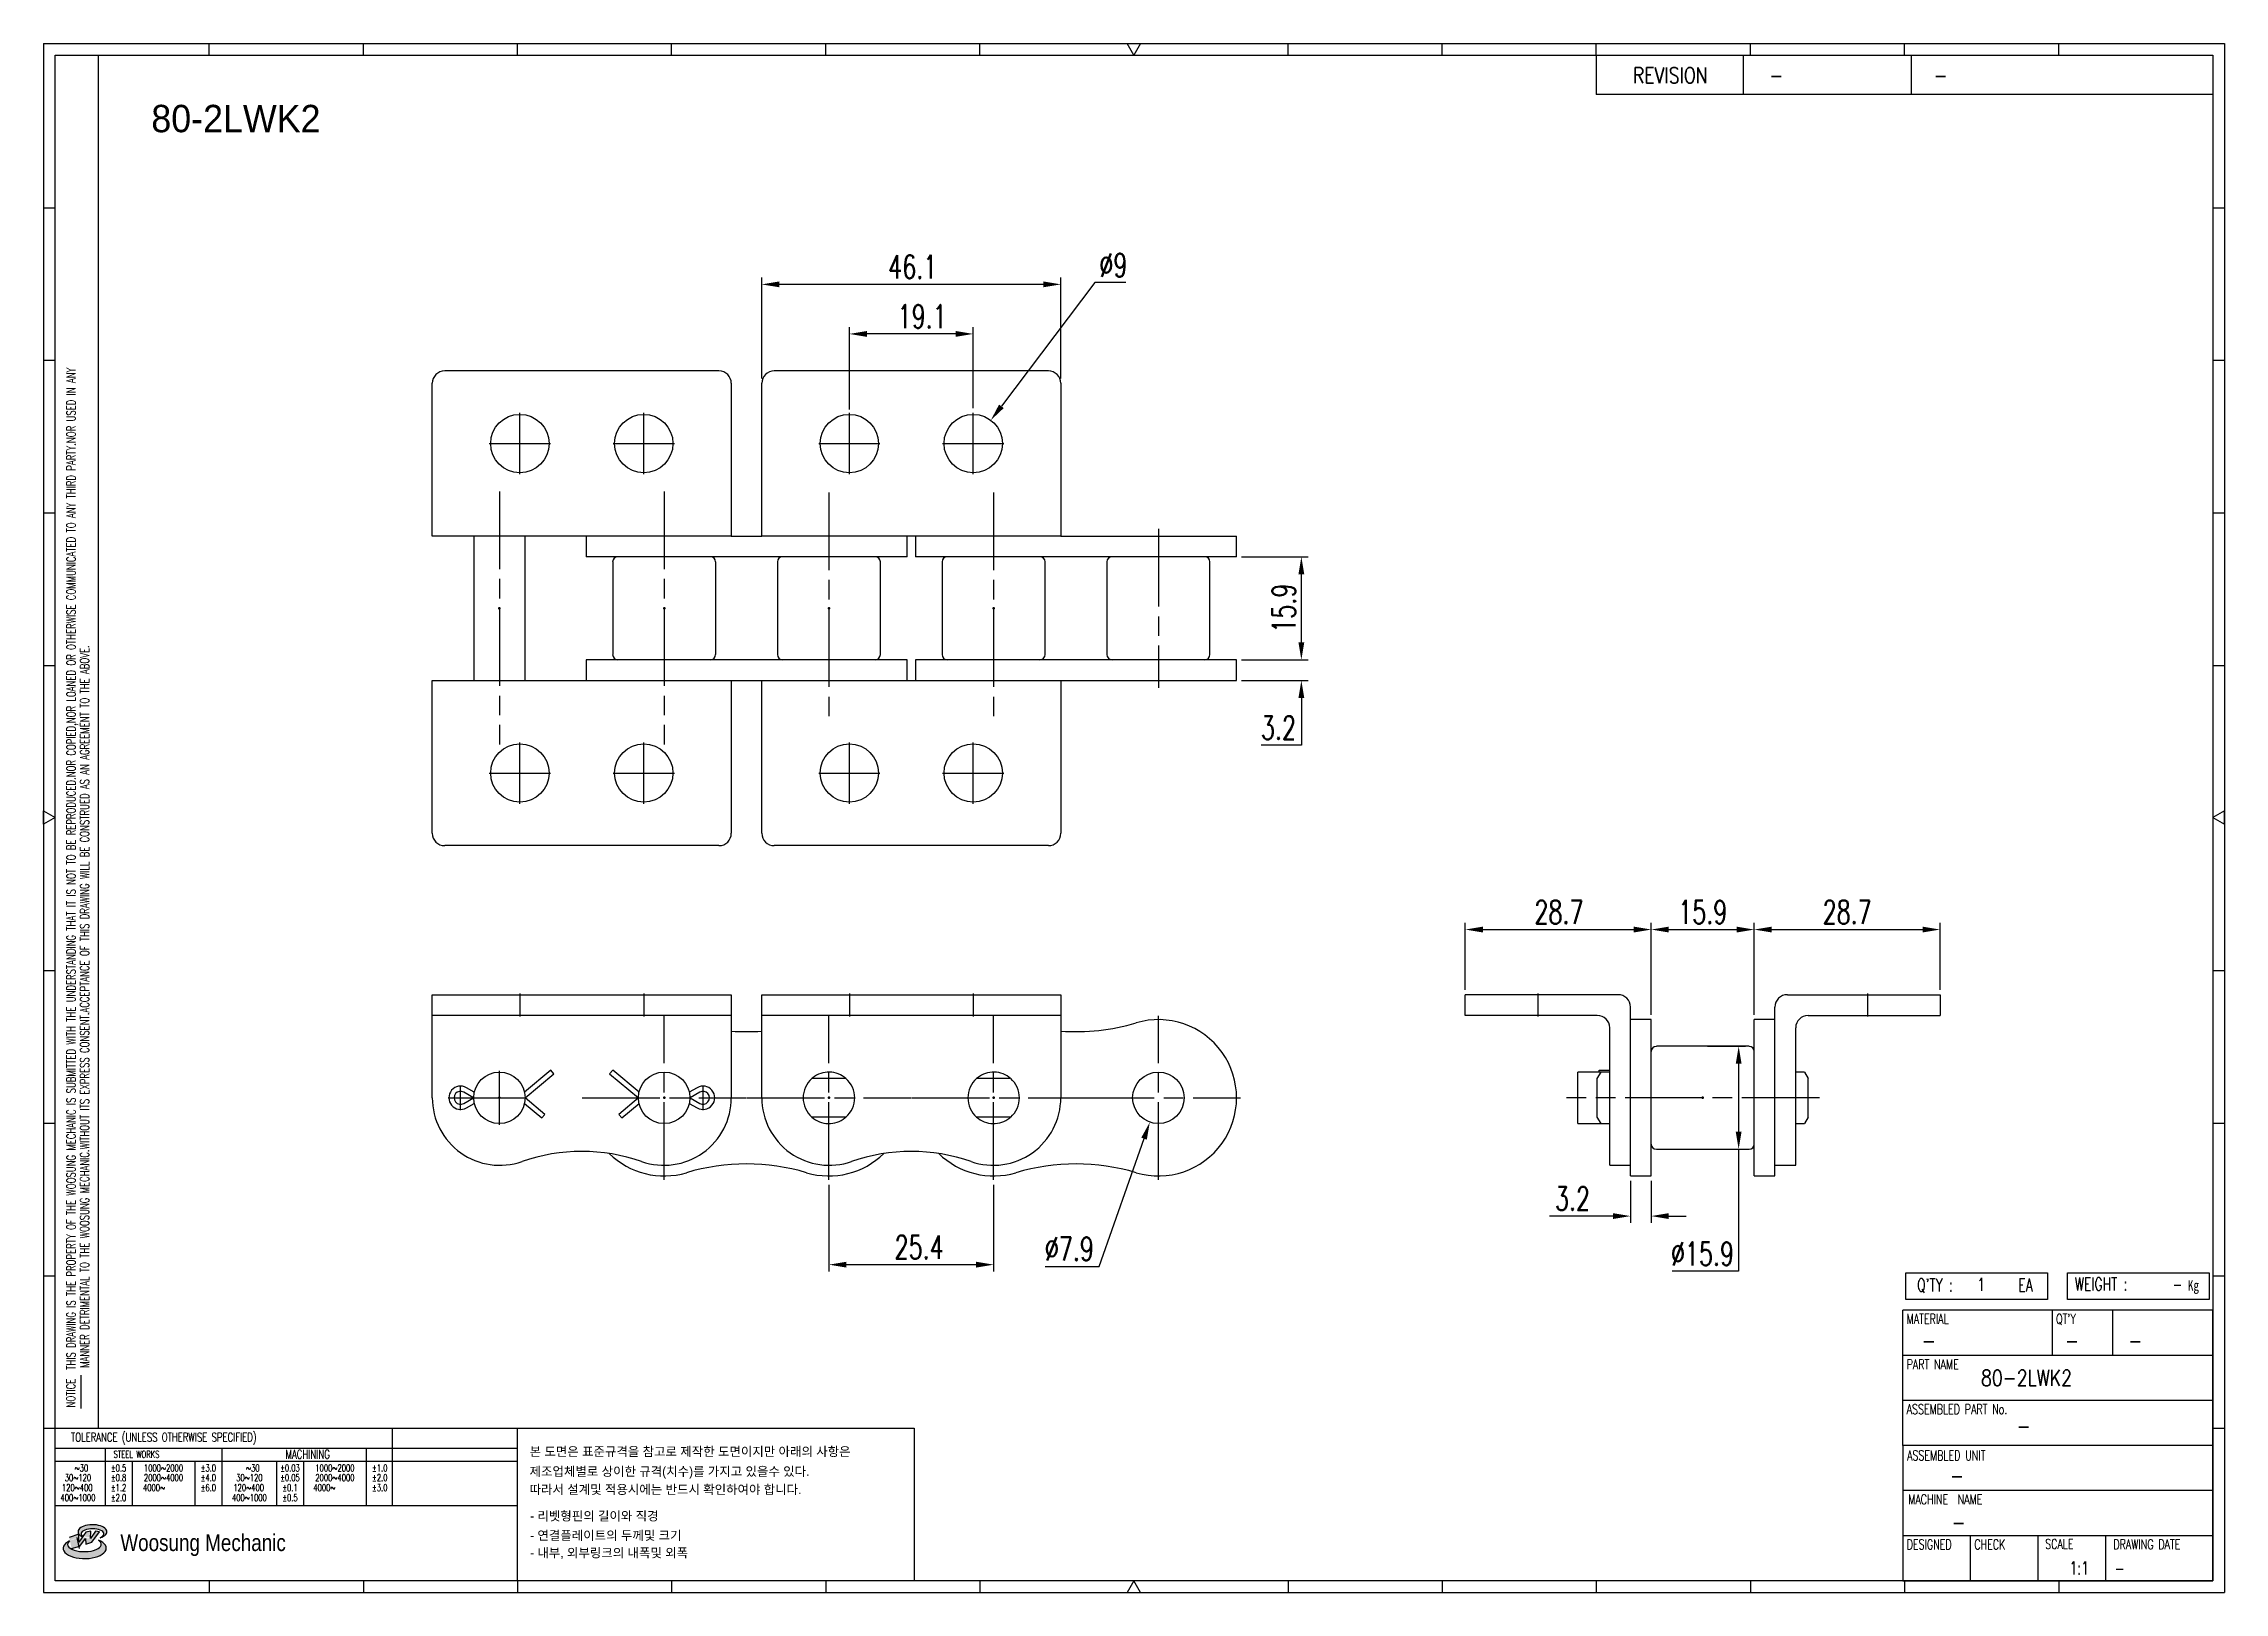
# Model space of a CAD drawing. Header units: millimetres. Extents: x 1209 to 1546, y 59 to 298.
import ezdxf
from ezdxf.enums import TextEntityAlignment as Align

# ---------------------------------------------------------------- set-up
doc = ezdxf.new("R2010")
doc.units = ezdxf.units.MM
doc.linetypes.add('AM_ISO08W050', pattern=[18, 12, -1.5, 3, -1.5])
doc.layers.get('Defpoints').update_dxf_attribs({"color": 80})
doc.layers.add('2d ConnectionPoints', color=7, linetype='Continuous', lineweight=50)
doc.layers.add('CL1', color=140, linetype='AM_ISO08W050', lineweight=25)
for name, color, linetype in [('S-DIM', 7, 'Continuous'), ('TITLE', 7, 'Continuous'), ('도면레이아웃', 7, 'Continuous')]:
    doc.layers.add(name, color=color, linetype=linetype)
doc.styles.add('HAN', font='ROMANS.shx', dxfattribs={"width": 0.7, "bigfont": 'whgtxt.shx'})
doc.styles.add('HKD_ST2', font='romans.shx', dxfattribs={"width": 0.7, "height": 4, "bigfont": '@extfont2.shx'})
doc.styles.add('HSG', font='SIMPLEX.shx', dxfattribs={"width": 0.7, "bigfont": 'HSG.shx'})
doc.styles.add('MtXpl_', font='Gulim.ttf')
doc.styles.add('SLDTEXTSTYLE4', font='arial.ttf', dxfattribs={"width": 0.8})
doc.dimstyles.new('AP1.5', dxfattribs={"dimscale": 1.5, "dimtxt": 2.4, "dimasz": 1.8, "dimexe": 0.7, "dimexo": 0.5, "dimgap": 0.6, "dimtad": 1, "dimtoh": 1, "dimdec": 1, "dimrnd": 0.01, "dimzin": 9, "dimdsep": 46, "dimtxsty": 'HSG', "dimcen": 0, "dimclrd": 251, "dimclre": 251, "dimclrt": 60, "dimazin": 2, "dimtp": 1, "dimtm": 1, "dimtfac": 0.5, "dimtdec": 1, "dimtofl": 0, "dimtmove": 0, "dimatfit": 3, "dimfxl": 0, "dimtvp": 1, "dimtolj": 2, "dimlwd": -1, "dimlwe": -1, "dimarcsym": 0})

# ---------------------------------------------------------------- blocks, each defined once
blk = doc.blocks.new('MAST')
at = {"layer": '도면레이아웃'}
h = blk.add_hatch(color=10, dxfattribs=at)
h.paths.add_polyline_path([(1.544, 35.177), (1.554, 34.966), (1.779, 35.034), (2.054, 35.422), (1.908, 35.446), (1.728, 35.167), (1.741, 35.439), (1.547, 35.405), (1.292, 35.041), (1.295, 35.33), (0.943, 35.208), (1.03, 34.8), (1.336, 34.885)])
edge = h.paths.add_edge_path()
edge.add_ellipse((1.795, 35.421), major_axis=(-0.53, 0), ratio=0.487785, start_angle=122.36065, end_angle=403.39574)
edge.add_line((1.411, 35.244), (1.419, 35.261))
edge.add_ellipse((1.798, 35.344), major_axis=(-0.423, 0), ratio=0.444396, start_angle=131.58977, end_angle=386.19408, ccw=False)
edge = h.paths.add_edge_path()
edge.add_ellipse((1.512, 34.815), major_axis=(-0.793, 0), ratio=0.480113, start_angle=314.67633, end_angle=590.85213)
edge.add_ellipse((1.501, 34.958), major_axis=(-0.62, 0), ratio=0.43311, start_angle=331.7024, end_angle=574.42495, ccw=False)
at = {"color": 140}
for p, q in [((0, 90.118), (80.15, 90.118)), ((0, 90.118), (0, 33.191)), ((80.15, 90.118), (80.15, 33.191)), ((57.068, 89.693), (57.068, 88.246)), ((62.47, 89.693), (62.47, 88.246)), ((68.635, 89.693), (68.635, 88.246)), ((79.725, 88.246), (57.068, 88.246)), ((68.449, 43.961), (68.449, 44.936)), ((68.449, 44.936), (73.654, 44.936)), ((73.654, 44.936), (73.654, 43.961)), ((74.39, 43.961), (74.39, 44.936)), ((74.39, 44.936), (79.595, 44.936)), ((79.595, 44.936), (79.595, 43.961)), ((68.336, 38.59), (68.336, 43.563)), ((79.725, 43.563), (68.336, 43.563)), ((73.654, 43.961), (68.449, 43.961)), ((73.827, 43.563), (73.827, 41.905)), ((79.595, 43.961), (74.39, 43.961)), ((76.037, 43.563), (76.037, 41.905)), ((79.725, 38.59), (79.725, 43.563)), ((79.725, 41.905), (68.336, 41.905)), ((79.725, 40.248), (68.336, 40.248)), ((68.336, 38.59), (68.336, 33.616)), ((79.725, 38.59), (68.336, 38.59)), ((79.725, 33.616), (79.725, 38.59)), ((79.725, 36.932), (68.336, 36.932)), ((79.725, 35.274), (68.336, 35.274)), ((70.822, 33.616), (70.822, 35.274)), ((73.309, 33.616), (73.309, 35.274)), ((75.796, 33.616), (75.796, 35.274)), ((0, 33.191), (80.15, 33.191)), ((68.336, 33.616), (79.725, 33.616))]:
    blk.add_line(p, q, dxfattribs=at)
for p, q in [((6.089, 89.693), (6.089, 90.118)), ((11.753, 89.693), (11.753, 90.118)), ((17.418, 89.693), (17.418, 90.118)), ((23.082, 89.693), (23.082, 90.118)), ((28.746, 89.693), (28.746, 90.118)), ((34.411, 89.693), (34.411, 90.118)), ((45.739, 89.693), (45.739, 90.118)), ((51.404, 89.693), (51.404, 90.118)), ((57.068, 89.693), (57.068, 90.118)), ((62.732, 89.693), (62.732, 90.118)), ((68.397, 89.693), (68.397, 90.118)), ((74.061, 89.693), (74.061, 90.118)), ((0, 84.085), (0.425, 84.085)), ((79.725, 84.085), (80.15, 84.085)), ((0, 78.478), (0.425, 78.478)), ((79.725, 78.478), (80.15, 78.478)), ((0, 72.87), (0.425, 72.87)), ((79.725, 72.87), (80.15, 72.87)), ((0, 67.262), (0.425, 67.262)), ((79.725, 67.262), (80.15, 67.262)), ((0, 56.047), (0.425, 56.047)), ((79.725, 56.047), (80.15, 56.047)), ((0, 50.439), (0.425, 50.439)), ((79.725, 50.439), (80.15, 50.439)), ((0, 44.832), (0.425, 44.832)), ((79.725, 44.832), (80.15, 44.832)), ((1.377, 39.947), (1.377, 41.174)), ((0, 39.224), (0.425, 39.224)), ((79.725, 39.224), (80.15, 39.224)), ((6.089, 33.616), (6.089, 33.191)), ((11.753, 33.616), (11.753, 33.191)), ((17.418, 33.616), (17.418, 33.191)), ((23.082, 33.616), (23.082, 33.191)), ((28.746, 33.616), (28.746, 33.191)), ((34.411, 33.616), (34.411, 33.191)), ((45.739, 33.616), (45.739, 33.191)), ((51.404, 33.616), (51.404, 33.191)), ((57.068, 33.616), (57.068, 33.191)), ((62.732, 33.616), (62.732, 33.191)), ((68.397, 33.616), (68.397, 33.191)), ((74.061, 33.616), (74.061, 33.191))]:
    blk.add_line(p, q)
at = {"color": 2}
for p, q in [((2.017, 39.224), (2.017, 89.693)), ((0.425, 39.224), (17.418, 39.224)), ((0.425, 38.487), (17.418, 38.487)), ((2.257, 38.487), (2.257, 36.382)), ((6.557, 38.5), (6.557, 36.382)), ((11.857, 38.487), (11.857, 36.382)), ((12.816, 39.224), (12.816, 36.382)), ((17.418, 33.616), (17.418, 39.224)), ((0.425, 38.012), (17.418, 38.012)), ((3.257, 38.012), (3.257, 36.382)), ((5.557, 38.012), (5.557, 36.382)), ((8.557, 38.012), (8.557, 36.382)), ((9.557, 38.026), (9.557, 36.382)), ((0.425, 36.382), (17.418, 36.382))]:
    blk.add_line(p, q, dxfattribs=at)
for points in [[(40.075, 89.693), (39.83, 90.118), (40.32, 90.118)], [(0.425, 61.679), (0, 61.433), (0, 61.924)], [(79.725, 61.679), (80.15, 61.433), (80.15, 61.924)], [(40.075, 33.616), (39.83, 33.191), (40.32, 33.191)]]:
    blk.add_lwpolyline(points, close=True)
at = {"color": 140}
blk.add_lwpolyline([(0.425, 89.693), (79.725, 89.693), (79.725, 33.616), (0.425, 33.616)], close=True, dxfattribs=at)
at = {"layer": '도면레이아웃'}
for p, q in [((1.295, 35.33), (0.943, 35.208)), ((1.547, 35.405), (1.292, 35.041)), ((1.292, 35.041), (1.295, 35.33)), ((1.741, 35.439), (1.547, 35.405)), ((1.908, 35.446), (1.728, 35.167)), ((1.728, 35.167), (1.741, 35.439)), ((1.779, 35.034), (2.054, 35.422)), ((2.054, 35.422), (1.908, 35.446)), ((1.03, 34.8), (1.336, 34.885)), ((1.224, 35.208), (1.311, 34.8)), ((1.224, 35.208), (1.224, 35.208)), ((1.336, 34.885), (1.544, 35.177)), ((1.419, 35.261), (1.411, 35.244)), ((1.544, 35.177), (1.554, 34.966)), ((1.554, 34.966), (1.779, 35.034))]:
    blk.add_line(p, q, dxfattribs=at)
for centre, major_axis, ratio, start_param, end_param in [((1.795, 35.421), (-0.53, 0), 0.487785, 2.135596, 7.040584), ((1.798, 35.344), (-0.423, 0), 0.444396, 2.296675, 6.740358), ((1.512, 34.815), (-0.793, 0), 0.480113, 5.492138, 10.312315), ((1.501, 34.958), (-0.62, 0), 0.43311, 5.789299, 10.025607)]:
    blk.add_ellipse(centre, major_axis=major_axis, ratio=ratio, start_param=start_param, end_param=end_param, dxfattribs=at)
for s, height, style, width, p in [('REVISION', 0.5806, 'HAN', 0.8, (58.415, 88.664)), ('-', 0.581, 'HAN', 0.8, (63.426, 88.664)), ('-', 0.581, 'HAN', 0.8, (69.468, 88.664)), ("Q'TY : ", 0.4746, 'HKD_ST2', 0.7, (68.857, 44.253)), ('1', 0.475, 'HKD_ST2', 0.7, (71.071, 44.275)), ('EA', 0.4746, 'HKD_ST2', 0.7, (72.578, 44.253)), ('WEIGHT : ', 0.4746, 'HKD_ST2', 0.7, (74.65, 44.286)), ('-', 0.581, 'HAN', 0.8, (69.029, 42.157)), ('-', 0.581, 'HAN', 0.8, (74.289, 42.157)), ('-', 0.581, 'HAN', 0.8, (76.623, 42.157)), ('-', 0.581, 'HAN', 0.8, (72.515, 39.013)), ('-', 0.581, 'HAN', 0.8, (70.067, 37.189)), ('-', 0.581, 'HAN', 0.8, (70.126, 35.48)), ('1:1', 0.4746, 'HKD_ST2', 0.7, (74.458, 33.848)), ('-', 0.475, 'HKD_ST2', 0.7, (76.112, 33.837))]:
    blk.add_text(s, height=height, dxfattribs=dict(style=style, width=width)).set_placement(p)
at = {"color": 6, "style": 'HKD_ST2', "width": 0.7}
for s, p in [(' THIS DRAWING IS THE PROPERTY OF THE WOOSUNG MECHANIC IS SUBMITTED WITH THE UNDERSTANDING THAT IT IS NOT TO BE REPRODUCED.NOR COPIED,NOR LOANED OR OTHERWISE COMMUNICATED TO ANY THIRD PARTY.NOR USED IN ANY', (1.173, 41.217)), ('MANNER DETRIMENTAL TO THE WOOSUNG MECHANIC.WITHOUT ITS EXPRESS CONSENT.ACCEPTANCE OF THIS DRAWING WILL BE CONSTRUED AS AN AGREEMENT TO THE ABOVE.', (1.672, 41.447))]:
    blk.add_text(s, height=0.326266, rotation=90, dxfattribs=at).set_placement(p)
at = {"style": 'HKD_ST2', "width": 0.7}
blk.add_text('-', height=0.475, dxfattribs=at).set_placement((78.613, 44.286), align=Align.RIGHT)
at = {"color": 254, "style": 'HKD_ST2', "width": 0.7}
for s, height, p in [('MATERIAL', 0.3651, (68.474, 43.425)), ("QT'Y", 0.3651, (73.965, 43.425)), ('PART NAME', 0.3651, (68.474, 41.756)), ('ASSEMBLED PART No.', 0.36511, (68.474, 40.109)), ('ASSEMBLED UNIT', 0.36511, (68.49, 38.408)), ('MACHINE  NAME', 0.36511, (68.532, 36.794)), ('DESIGNED', 0.3651, (68.474, 35.136)), ('CHECK', 0.3651, (70.961, 35.136)), ('SCALE', 0.3651, (73.566, 35.153)), ('DRAWING DATE', 0.36511, (76.071, 35.141))]:
    blk.add_text(s, height=height, dxfattribs=at).set_placement(p, align=Align.TOP_LEFT)
at = {"style": 'HKD_ST2', "width": 0.7}
blk.add_text('NOTICE', height=0.3263, rotation=90, dxfattribs=at).set_placement((1.163, 39.988))
blk.add_text('TOLERANCE (UNLESS OTHERWISE SPECIFIED)', height=0.32627, dxfattribs=at).set_placement((4.417, 38.896), align=Align.MIDDLE_CENTER)
at = {"color": 4, "style": 'HKD_ST2', "width": 0.7}
for s, height, p in [('%%12630', 0.261, (1.389, 37.762)), ('1000%%1262000', 0.26101, (4.407, 37.762)), ('%%12630', 0.261, (7.689, 37.762)), ('1000%%1262000', 0.26101, (10.707, 37.762)), ('120%%126400', 0.26101, (1.237, 37.045)), ('30%%126120', 0.261, (1.263, 37.411)), ('4000%%126', 0.261, (4.061, 37.045)), ('2000%%1264000', 0.26101, (4.407, 37.411)), ('120%%126400', 0.26101, (7.537, 37.045)), ('30%%126120', 0.261, (7.563, 37.411)), ('4000%%126', 0.261, (10.321, 37.045)), ('2000%%1264000', 0.26101, (10.707, 37.411)), ('400%%1261000', 0.26101, (1.263, 36.67)), ('400%%1261000', 0.26101, (7.563, 36.67))]:
    blk.add_text(s, height=height, dxfattribs=at).set_placement(p, align=Align.MIDDLE_CENTER)
for s, height, p in [('%%P0.5', 0.261, (2.757, 37.762)), ('STEEL WORKS', 0.26101, (3.416, 38.268)), ('%%P3.0', 0.261, (6.057, 37.762)), ('%%P0.03', 0.261, (9.057, 37.762)), ('MACHINING', 0.3263, (9.707, 38.27)), ('%%P1.0', 0.261, (12.357, 37.762)), ('%%P0.8', 0.261, (2.757, 37.411)), ('%%P1.2', 0.261, (2.757, 37.045)), ('%%P4.0', 0.261, (6.057, 37.411)), ('%%P6.0', 0.261, (6.057, 37.045)), ('%%P0.05', 0.261, (9.057, 37.411)), ('%%P0.1', 0.261, (9.057, 37.045)), ('%%P2.0', 0.261, (12.357, 37.411)), ('%%P3.0', 0.261, (12.357, 37.045)), ('%%P2.0', 0.261, (2.757, 36.67)), ('%%P0.5', 0.261, (9.057, 36.67))]:
    blk.add_text(s, height=height, dxfattribs=at).set_placement(p, align=Align.MIDDLE)
at = {"color": 1, "style": 'SLDTEXTSTYLE4', "width": 0.8}
blk.add_text('Woosung Mechanic', height=0.61957, dxfattribs=at).set_placement((2.822, 34.711))
at = {"layer": 'TITLE', "width": 0.8}
blk.add_text('Kg', height=0.3789, dxfattribs=at).set_placement((78.807, 44.286))
blk = doc.blocks.new('*D2')
at = {"layer": 'Defpoints', "color": 0, "transparency": 16777216}
for p in [(1393.41, 202.56), (1403.4, 202.56), (1393.41, 199.36)]:
    blk.add_point(p, dxfattribs=at)
at = {"layer": 'S-DIM', "color": 251, "linetype": 'ByBlock', "transparency": 16777216}
for p, q in [((1403.4, 205.26), (1403.4, 207.96)), ((1394.16, 202.56), (1404.45, 202.56)), ((1394.16, 199.36), (1404.45, 199.36)), ((1403.4, 196.66), (1403.4, 189.38)), ((1403.4, 189.38), (1397.22, 189.38))]:
    blk.add_line(p, q, dxfattribs=at)
at = {"layer": 'S-DIM', "color": 251, "transparency": 16777216}
for points in [[(1402.95, 205.26), (1403.85, 205.26), (1403.4, 202.56)], [(1402.95, 196.66), (1403.85, 196.66), (1403.4, 199.36)]]:
    blk.add_solid(points, dxfattribs=at)
at = {"layer": 'S-DIM', "color": 60, "transparency": 16777216, "insert": (1399.86, 192.08), "char_height": 3.6, "attachment_point": 5, "style": 'HSG'}
blk.add_mtext('\\A2;3.2', dxfattribs=at)
blk = doc.blocks.new('*D3')
at = {"layer": 'Defpoints', "color": 0, "transparency": 16777216}
for p in [(1393.41, 218.44), (1403.4, 218.44), (1393.41, 202.56)]:
    blk.add_point(p, dxfattribs=at)
at = {"layer": 'S-DIM', "color": 251, "linetype": 'ByBlock', "transparency": 16777216}
for p, q in [((1394.16, 218.44), (1404.45, 218.44)), ((1403.4, 205.26), (1403.4, 215.74)), ((1394.16, 202.56), (1404.45, 202.56))]:
    blk.add_line(p, q, dxfattribs=at)
at = {"layer": 'S-DIM', "color": 251, "transparency": 16777216}
for points in [[(1402.95, 215.74), (1403.85, 215.74), (1403.4, 218.44)], [(1402.95, 205.26), (1403.85, 205.26), (1403.4, 202.56)]]:
    blk.add_solid(points, dxfattribs=at)
at = {"layer": 'S-DIM', "color": 60, "transparency": 16777216, "insert": (1400.7, 210.5), "char_height": 3.6, "attachment_point": 5, "rotation": 90, "style": 'HSG'}
blk.add_mtext('\\A2;15.9', dxfattribs=at)
blk = doc.blocks.new('*D4')
at = {"layer": 'Defpoints', "color": 0, "transparency": 16777216}
for p in [(1320.21, 260.44), (1320.21, 245.19), (1366.31, 245.19)]:
    blk.add_point(p, dxfattribs=at)
at = {"layer": 'S-DIM', "color": 251, "linetype": 'ByBlock', "transparency": 16777216}
for p, q in [((1320.21, 245.94), (1320.21, 261.49)), ((1363.61, 260.44), (1322.91, 260.44)), ((1366.31, 245.94), (1366.31, 261.49))]:
    blk.add_line(p, q, dxfattribs=at)
at = {"layer": 'S-DIM', "color": 251, "transparency": 16777216}
for points in [[(1322.91, 260.89), (1322.91, 259.99), (1320.21, 260.44)], [(1363.61, 260.89), (1363.61, 259.99), (1366.31, 260.44)]]:
    blk.add_solid(points, dxfattribs=at)
at = {"layer": 'S-DIM', "color": 60, "transparency": 16777216, "insert": (1343.48, 263.14), "char_height": 3.6, "attachment_point": 5, "style": 'HSG'}
blk.add_mtext('\\A2;46.1', dxfattribs=at)
blk = doc.blocks.new('*D5')
at = {"layer": 'Defpoints', "color": 0, "transparency": 16777216}
for p in [(1333.71, 252.8), (1333.71, 240.4), (1352.81, 240.62)]:
    blk.add_point(p, dxfattribs=at)
at = {"layer": 'S-DIM', "color": 251, "linetype": 'ByBlock', "transparency": 16777216}
for p, q in [((1333.71, 241.15), (1333.71, 253.85)), ((1350.11, 252.8), (1336.41, 252.8)), ((1352.81, 241.37), (1352.81, 253.85))]:
    blk.add_line(p, q, dxfattribs=at)
at = {"layer": 'S-DIM', "color": 251, "transparency": 16777216}
for points in [[(1336.41, 253.25), (1336.41, 252.35), (1333.71, 252.8)], [(1350.11, 253.25), (1350.11, 252.35), (1352.81, 252.8)]]:
    blk.add_solid(points, dxfattribs=at)
at = {"layer": 'S-DIM', "color": 60, "transparency": 16777216, "insert": (1344.93, 255.5), "char_height": 3.6, "attachment_point": 5, "style": 'HSG'}
blk.add_mtext('\\A2;19.1', dxfattribs=at)
blk = doc.blocks.new('*D6')
at = {"layer": 'Defpoints', "color": 0, "transparency": 16777216}
for p in [(1355.52, 239.49), (1350.09, 232.31)]:
    blk.add_point(p, dxfattribs=at)
at = {"layer": 'S-DIM', "color": 251, "linetype": 'ByBlock', "transparency": 16777216}
for p, q in [((1371.58, 260.71), (1357.15, 241.64)), ((1376.32, 260.71), (1371.58, 260.71))]:
    blk.add_line(p, q, dxfattribs=at)
at = {"layer": 'S-DIM', "color": 251, "transparency": 16777216}
blk.add_solid([(1356.79, 241.91), (1357.51, 241.37), (1355.52, 239.49)], dxfattribs=at)
at = {"layer": 'S-DIM', "color": 60, "transparency": 16777216, "insert": (1374.4, 263.41), "char_height": 3.6, "attachment_point": 5, "style": 'HSG'}
blk.add_mtext('\\A2;∅9', dxfattribs=at)
blk = doc.blocks.new('*D7')
at = {"layer": 'Defpoints', "color": 0, "transparency": 16777216}
for p in [(1330.56, 122.36), (1355.96, 122.36), (1330.56, 109.29)]:
    blk.add_point(p, dxfattribs=at)
at = {"layer": 'S-DIM', "color": 251, "linetype": 'ByBlock', "transparency": 16777216}
for p, q in [((1330.56, 121.61), (1330.56, 108.24)), ((1355.96, 121.61), (1355.96, 108.24)), ((1353.26, 109.29), (1333.26, 109.29))]:
    blk.add_line(p, q, dxfattribs=at)
at = {"layer": 'S-DIM', "color": 251, "transparency": 16777216}
for points in [[(1333.26, 109.74), (1333.26, 108.84), (1330.56, 109.29)], [(1353.26, 109.74), (1353.26, 108.84), (1355.96, 109.29)]]:
    blk.add_solid(points, dxfattribs=at)
at = {"layer": 'S-DIM', "color": 60, "transparency": 16777216, "insert": (1344.46, 111.99), "char_height": 3.6, "attachment_point": 5, "style": 'HSG'}
blk.add_mtext('\\A2;25.4', dxfattribs=at)
blk = doc.blocks.new('*D8')
at = {"layer": 'Defpoints', "color": 0, "transparency": 16777216}
for p in [(1382.67, 138.76), (1380.04, 131.27)]:
    blk.add_point(p, dxfattribs=at)
at = {"layer": 'S-DIM', "color": 251, "linetype": 'ByBlock', "transparency": 16777216}
for p, q in [((1372.25, 109.03), (1379.15, 128.72)), ((1363.91, 109.03), (1372.25, 109.03))]:
    blk.add_line(p, q, dxfattribs=at)
at = {"layer": 'S-DIM', "color": 251, "transparency": 16777216}
blk.add_solid([(1378.72, 128.87), (1379.57, 128.57), (1380.04, 131.27)], dxfattribs=at)
at = {"layer": 'S-DIM', "color": 60, "transparency": 16777216, "insert": (1367.63, 111.73), "char_height": 3.6, "attachment_point": 5, "style": 'HSG'}
blk.add_mtext('\\A2;∅7.9', dxfattribs=at)
blk = doc.blocks.new('*D9')
at = {"layer": 'Defpoints', "color": 0, "transparency": 16777216}
for p in [(1457.34, 160.96), (1428.68, 150.92), (1457.34, 147.07)]:
    blk.add_point(p, dxfattribs=at)
at = {"layer": 'S-DIM', "color": 251, "linetype": 'ByBlock', "transparency": 16777216}
for p, q in [((1428.68, 151.67), (1428.68, 162.01)), ((1457.34, 147.82), (1457.34, 162.01)), ((1431.38, 160.96), (1454.64, 160.96))]:
    blk.add_line(p, q, dxfattribs=at)
at = {"layer": 'S-DIM', "color": 251, "transparency": 16777216}
for points in [[(1431.38, 161.41), (1431.38, 160.51), (1428.68, 160.96)], [(1454.64, 161.41), (1454.64, 160.51), (1457.34, 160.96)]]:
    blk.add_solid(points, dxfattribs=at)
at = {"layer": 'S-DIM', "color": 60, "transparency": 16777216, "insert": (1443.12, 163.66), "char_height": 3.6, "attachment_point": 5, "style": 'HSG'}
blk.add_mtext('\\A2;28.7', dxfattribs=at)
blk = doc.blocks.new('*D10')
at = {"layer": 'Defpoints', "color": 0, "transparency": 16777216}
for p in [(1473.22, 160.96), (1457.34, 147.07), (1473.22, 147.07)]:
    blk.add_point(p, dxfattribs=at)
at = {"layer": 'S-DIM', "color": 251, "linetype": 'ByBlock', "transparency": 16777216}
for p, q in [((1457.34, 147.82), (1457.34, 162.01)), ((1473.22, 147.82), (1473.22, 162.01)), ((1460.04, 160.96), (1470.52, 160.96))]:
    blk.add_line(p, q, dxfattribs=at)
at = {"layer": 'S-DIM', "color": 251, "transparency": 16777216}
for points in [[(1460.04, 161.41), (1460.04, 160.51), (1457.34, 160.96)], [(1470.52, 161.41), (1470.52, 160.51), (1473.22, 160.96)]]:
    blk.add_solid(points, dxfattribs=at)
at = {"layer": 'S-DIM', "color": 60, "transparency": 16777216, "insert": (1465.28, 163.66), "char_height": 3.6, "attachment_point": 5, "style": 'HSG'}
blk.add_mtext('\\A2;15.9', dxfattribs=at)
blk = doc.blocks.new('*D11')
at = {"layer": 'Defpoints', "color": 0, "transparency": 16777216}
for p in [(1501.88, 160.96), (1501.88, 150.92), (1473.22, 147.07)]:
    blk.add_point(p, dxfattribs=at)
at = {"layer": 'S-DIM', "color": 251, "linetype": 'ByBlock', "transparency": 16777216}
for p, q in [((1473.22, 147.82), (1473.22, 162.01)), ((1501.88, 151.67), (1501.88, 162.01)), ((1475.92, 160.96), (1499.18, 160.96))]:
    blk.add_line(p, q, dxfattribs=at)
at = {"layer": 'S-DIM', "color": 251, "transparency": 16777216}
for points in [[(1475.92, 161.41), (1475.92, 160.51), (1473.22, 160.96)], [(1499.18, 161.41), (1499.18, 160.51), (1501.88, 160.96)]]:
    blk.add_solid(points, dxfattribs=at)
at = {"layer": 'S-DIM', "color": 60, "transparency": 16777216, "insert": (1487.55, 163.66), "char_height": 3.6, "attachment_point": 5, "style": 'HSG'}
blk.add_mtext('\\A2;28.7', dxfattribs=at)
blk = doc.blocks.new('*D12')
at = {"layer": 'Defpoints', "color": 0, "transparency": 16777216}
for p in [(1454.14, 122.97), (1457.34, 122.97), (1454.14, 116.78)]:
    blk.add_point(p, dxfattribs=at)
at = {"layer": 'S-DIM', "color": 251, "linetype": 'ByBlock', "transparency": 16777216}
for p, q in [((1454.14, 122.22), (1454.14, 115.73)), ((1457.34, 122.22), (1457.34, 115.73)), ((1451.44, 116.78), (1441.66, 116.78)), ((1460.04, 116.78), (1462.74, 116.78))]:
    blk.add_line(p, q, dxfattribs=at)
at = {"layer": 'S-DIM', "color": 251, "transparency": 16777216}
for points in [[(1451.44, 117.23), (1451.44, 116.33), (1454.14, 116.78)], [(1460.04, 117.23), (1460.04, 116.33), (1457.34, 116.78)]]:
    blk.add_solid(points, dxfattribs=at)
at = {"layer": 'S-DIM', "color": 60, "transparency": 16777216, "insert": (1445.2, 119.48), "char_height": 3.6, "attachment_point": 5, "style": 'HSG'}
blk.add_mtext('\\A2;3.2', dxfattribs=at)
blk = doc.blocks.new('*D13')
at = {"layer": 'Defpoints', "color": 0, "transparency": 16777216}
for p in [(1465.28, 142.96), (1465.28, 127.08), (1470.82, 127.08)]:
    blk.add_point(p, dxfattribs=at)
at = {"layer": 'S-DIM', "color": 251, "linetype": 'ByBlock', "transparency": 16777216}
for p, q in [((1466.03, 142.96), (1471.87, 142.96)), ((1470.82, 140.26), (1470.82, 129.78)), ((1466.03, 127.08), (1471.87, 127.08)), ((1470.82, 127.08), (1470.82, 108.28)), ((1470.82, 108.28), (1460.56, 108.28))]:
    blk.add_line(p, q, dxfattribs=at)
at = {"layer": 'S-DIM', "color": 251, "transparency": 16777216}
for points in [[(1470.37, 140.26), (1471.27, 140.26), (1470.82, 142.96)], [(1470.37, 129.78), (1471.27, 129.78), (1470.82, 127.08)]]:
    blk.add_solid(points, dxfattribs=at)
at = {"layer": 'S-DIM', "color": 60, "transparency": 16777216, "insert": (1465.24, 110.98), "char_height": 3.6, "attachment_point": 5, "style": 'HSG'}
blk.add_mtext('\\A2;%%c15.9', dxfattribs=at)

msp = doc.modelspace()

# ---------------------------------------------------------------- linework, layer by layer
for p, q in [((1313.6, 247.1), (1271.32, 247.1)), ((1364.4, 247.1), (1322.12, 247.1)), ((1269.41, 221.64), (1269.41, 245.19)), ((1315.51, 245.19), (1315.51, 221.64)), ((1320.21, 221.64), (1320.21, 245.19)), ((1366.31, 245.19), (1366.31, 221.64)), ((1315.51, 221.64), (1269.41, 221.64)), ((1275.79, 221.64), (1275.79, 199.36)), ((1283.73, 199.36), (1283.73, 221.64)), ((1293.11, 221.64), (1293.11, 218.44)), ((1315.51, 221.64), (1320.21, 221.64)), ((1366.31, 221.64), (1320.21, 221.64)), ((1342.61, 218.44), (1342.61, 221.64)), ((1343.91, 221.64), (1343.91, 218.44)), ((1366.31, 221.64), (1393.41, 221.64)), ((1393.41, 218.44), (1393.41, 221.64)), ((1342.61, 218.44), (1293.11, 218.44)), ((1297.22, 217.65), (1297.22, 203.35)), ((1313.1, 203.35), (1313.1, 217.65)), ((1322.62, 217.65), (1322.62, 203.35)), ((1338.5, 203.35), (1338.5, 217.65)), ((1393.41, 218.44), (1343.91, 218.44)), ((1348.02, 217.65), (1348.02, 203.35)), ((1363.9, 203.35), (1363.9, 217.65)), ((1373.42, 217.65), (1373.42, 203.35)), ((1389.3, 203.35), (1389.3, 217.65)), ((1293.11, 202.56), (1293.11, 199.36)), ((1342.61, 202.56), (1293.11, 202.56)), ((1342.61, 199.36), (1342.61, 202.56)), ((1343.91, 202.56), (1343.91, 199.36)), ((1393.41, 202.56), (1343.91, 202.56)), ((1393.41, 199.36), (1393.41, 202.56)), ((1269.41, 175.81), (1269.41, 199.36)), ((1269.41, 199.36), (1315.51, 199.36)), ((1315.51, 199.36), (1320.21, 199.36)), ((1315.51, 199.36), (1315.51, 175.81)), ((1320.21, 175.81), (1320.21, 199.36)), ((1320.21, 199.36), (1366.31, 199.36)), ((1366.31, 199.36), (1393.41, 199.36)), ((1366.31, 199.36), (1366.31, 175.81)), ((1313.6, 173.9), (1271.32, 173.9)), ((1364.4, 173.9), (1322.12, 173.9)), ((1269.41, 135.02), (1269.41, 150.92)), ((1269.41, 150.92), (1315.51, 150.92)), ((1315.51, 150.92), (1315.51, 135.02)), ((1320.21, 150.92), (1366.31, 150.92)), ((1320.21, 135.02), (1320.21, 150.92)), ((1366.31, 150.92), (1366.31, 135.02)), ((1452.23, 150.92), (1428.68, 150.92)), ((1428.68, 147.72), (1428.68, 150.92)), ((1454.14, 147.07), (1454.14, 149.01)), ((1476.42, 147.07), (1476.42, 149.01)), ((1478.33, 150.92), (1501.88, 150.92)), ((1501.88, 150.92), (1501.88, 147.72)), ((1315.51, 147.72), (1269.41, 147.72)), ((1366.31, 147.72), (1320.21, 147.72)), ((1449.03, 147.72), (1428.68, 147.72)), ((1450.94, 124.62), (1450.94, 145.81)), ((1457.34, 147.07), (1454.14, 147.07)), ((1454.14, 122.97), (1454.14, 147.07)), ((1457.34, 122.97), (1457.34, 147.07)), ((1476.42, 147.07), (1473.22, 147.07)), ((1473.22, 122.97), (1473.22, 147.07)), ((1476.42, 122.97), (1476.42, 147.07)), ((1479.62, 124.62), (1479.62, 145.81)), ((1481.53, 147.72), (1501.88, 147.72)), ((1472.43, 142.96), (1458.13, 142.96)), ((1287.69, 139.28), (1283.63, 135.87)), ((1283.73, 135.02), (1288.16, 138.73)), ((1288.16, 138.73), (1287.69, 139.28)), ((1297.22, 139.28), (1296.75, 138.73)), ((1296.75, 138.73), (1301.19, 135.02)), ((1301.28, 135.87), (1297.22, 139.28)), ((1328.08, 138.12), (1327.93, 137.99)), ((1333.18, 137.99), (1327.93, 137.99)), ((1328.36, 138.32), (1328.08, 138.12)), ((1328.66, 138.5), (1328.36, 138.32)), ((1328.97, 138.65), (1328.66, 138.5)), ((1329.29, 138.78), (1328.97, 138.65)), ((1329.62, 138.87), (1329.29, 138.78)), ((1329.96, 138.94), (1329.62, 138.87)), ((1330.31, 138.98), (1329.96, 138.94)), ((1330.65, 138.98), (1330.31, 138.98)), ((1331, 138.96), (1330.65, 138.98)), ((1331.34, 138.91), (1331, 138.96)), ((1331.68, 138.82), (1331.34, 138.91)), ((1332, 138.71), (1331.68, 138.82)), ((1332.32, 138.57), (1332, 138.71)), ((1332.62, 138.4), (1332.32, 138.57)), ((1332.91, 138.21), (1332.62, 138.4)), ((1333.18, 137.99), (1332.91, 138.21)), ((1353.48, 138.12), (1353.33, 137.99)), ((1358.58, 137.99), (1353.33, 137.99)), ((1353.76, 138.32), (1353.48, 138.12)), ((1354.06, 138.5), (1353.76, 138.32)), ((1354.37, 138.65), (1354.06, 138.5)), ((1354.69, 138.78), (1354.37, 138.65)), ((1355.02, 138.87), (1354.69, 138.78)), ((1355.36, 138.94), (1355.02, 138.87)), ((1355.71, 138.98), (1355.36, 138.94)), ((1356.05, 138.98), (1355.71, 138.98)), ((1356.4, 138.96), (1356.05, 138.98)), ((1356.74, 138.91), (1356.4, 138.96)), ((1357.08, 138.82), (1356.74, 138.91)), ((1357.4, 138.71), (1357.08, 138.82)), ((1357.72, 138.57), (1357.4, 138.71)), ((1358.02, 138.4), (1357.72, 138.57)), ((1358.31, 138.21), (1358.02, 138.4)), ((1358.58, 137.99), (1358.31, 138.21)), ((1446.03, 131.05), (1446.03, 138.99)), ((1449.6, 138.99), (1446.03, 138.99)), ((1449.03, 137.99), (1449.6, 138.99)), ((1449.03, 132.04), (1449.03, 137.99)), ((1449.34, 139.28), (1450.94, 139.28)), ((1449.34, 138.99), (1449.34, 139.28)), ((1450.94, 138.99), (1449.6, 138.99)), ((1480.96, 138.99), (1479.62, 138.99)), ((1480.96, 138.99), (1481.53, 137.99)), ((1481.53, 132.04), (1481.53, 137.99)), ((1275.76, 135.02), (1274.26, 135.88)), ((1274.26, 134.15), (1275.76, 135.02)), ((1275.88, 135.87), (1274.66, 136.57)), ((1286.76, 132.47), (1283.73, 135.02)), ((1301.19, 135.02), (1298.15, 132.47)), ((1310.25, 136.57), (1309.03, 135.87)), ((1310.65, 135.88), (1309.15, 135.02)), ((1309.15, 135.02), (1310.65, 134.15)), ((1274.66, 133.46), (1275.88, 134.16)), ((1283.63, 134.16), (1286.3, 131.92)), ((1286.3, 131.92), (1286.76, 132.47)), ((1298.15, 132.47), (1298.61, 131.92)), ((1298.61, 131.92), (1301.28, 134.16)), ((1309.03, 134.16), (1310.25, 133.46)), ((1327.93, 132.04), (1328.2, 131.82)), ((1333.18, 132.04), (1327.93, 132.04)), ((1328.2, 131.82), (1328.49, 131.63)), ((1328.49, 131.63), (1328.79, 131.46)), ((1328.79, 131.46), (1329.11, 131.32)), ((1329.11, 131.32), (1329.43, 131.21)), ((1329.43, 131.21), (1329.77, 131.12)), ((1331.15, 131.09), (1331.49, 131.16)), ((1331.49, 131.16), (1331.82, 131.25)), ((1331.82, 131.25), (1332.14, 131.38)), ((1332.14, 131.38), (1332.45, 131.53)), ((1332.45, 131.53), (1332.75, 131.71)), ((1332.75, 131.71), (1333.03, 131.91)), ((1333.03, 131.91), (1333.18, 132.04)), ((1353.33, 132.04), (1353.6, 131.82)), ((1358.58, 132.04), (1353.33, 132.04)), ((1353.6, 131.82), (1353.89, 131.63)), ((1353.89, 131.63), (1354.19, 131.46)), ((1354.19, 131.46), (1354.51, 131.32)), ((1354.51, 131.32), (1354.83, 131.21)), ((1354.83, 131.21), (1355.17, 131.12)), ((1356.55, 131.09), (1356.89, 131.16)), ((1356.89, 131.16), (1357.22, 131.25)), ((1357.22, 131.25), (1357.54, 131.38)), ((1357.54, 131.38), (1357.85, 131.53)), ((1357.85, 131.53), (1358.15, 131.71)), ((1358.15, 131.71), (1358.43, 131.91)), ((1358.43, 131.91), (1358.58, 132.04)), ((1449.6, 131.05), (1449.03, 132.04)), ((1481.53, 132.04), (1480.96, 131.05)), ((1329.77, 131.12), (1330.11, 131.07)), ((1330.11, 131.07), (1330.46, 131.05)), ((1330.46, 131.05), (1330.8, 131.05)), ((1330.8, 131.05), (1331.15, 131.09)), ((1355.17, 131.12), (1355.51, 131.07)), ((1355.51, 131.07), (1355.86, 131.05)), ((1355.86, 131.05), (1356.2, 131.05)), ((1356.2, 131.05), (1356.55, 131.09)), ((1446.03, 131.05), (1449.6, 131.05)), ((1449.6, 131.05), (1450.94, 131.05)), ((1479.62, 131.05), (1480.96, 131.05)), ((1450.94, 124.62), (1454.14, 124.62)), ((1458.13, 127.08), (1472.43, 127.08)), ((1476.42, 124.62), (1479.62, 124.62)), ((1454.14, 122.97), (1457.34, 122.97)), ((1473.22, 122.97), (1476.42, 122.97))]:
    msp.add_line(p, q)
at = {"color": 140}
msp.add_lwpolyline([(1282.55, 84.07), (1343.71, 84.07), (1343.71, 60.54), (1282.55, 60.54)], close=True, dxfattribs=at)
for centre, radius in [((1282.91, 235.9), 4.5), ((1302.01, 235.9), 4.5), ((1333.71, 235.9), 4.5), ((1352.81, 235.9), 4.5), ((1282.91, 185.1), 4.5), ((1302.01, 185.1), 4.5), ((1333.71, 185.1), 4.5), ((1352.81, 185.1), 4.5), ((1279.76, 135.02), 3.97), ((1305.16, 135.02), 3.97), ((1381.36, 135.02), 3.97)]:
    msp.add_circle(centre, radius)
for centre, radius, start, end in [((1271.32, 245.19), 1.91, 90, 180), ((1313.6, 245.19), 1.91, 0, 90), ((1322.12, 245.19), 1.91, 90, 180), ((1364.4, 245.19), 1.91, 0, 90), ((1298.01, 217.65), 0.794, 90, 180), ((1312.3, 217.65), 0.794, 0, 90), ((1323.41, 217.65), 0.794, 90, 180), ((1337.7, 217.65), 0.794, 0, 90), ((1348.81, 217.65), 0.794, 90, 180), ((1363.1, 217.65), 0.794, 0, 90), ((1374.21, 217.65), 0.794, 90, 180), ((1388.5, 217.65), 0.794, 0, 90), ((1298.01, 203.35), 0.794, 180, 270), ((1312.3, 203.35), 0.794, 270, 360), ((1323.41, 203.35), 0.794, 180, 270), ((1337.7, 203.35), 0.794, 270, 360), ((1348.81, 203.35), 0.794, 180, 270), ((1363.1, 203.35), 0.794, 270, 360), ((1374.21, 203.35), 0.794, 180, 270), ((1388.5, 203.35), 0.794, 270, 360), ((1271.32, 175.81), 1.91, 180, 270), ((1313.6, 175.81), 1.91, 270, 0), ((1322.12, 175.81), 1.91, 180, 270), ((1364.4, 175.81), 1.91, 270, 0), ((1452.23, 149.01), 1.91, 0, 90), ((1478.33, 149.01), 1.91, 90, 180), ((1317.86, 177.62), 32.4, 265.841, 274.159), ((1368.66, 177.62), 32.4, 265.841, 286.6006), ((1381.36, 135.02), 12.05, 253.3994, 106.6006), ((1449.03, 145.81), 1.91, 0, 90), ((1481.53, 145.81), 1.91, 90, 180), ((1458.13, 142.16), 0.794, 90, 180), ((1472.43, 142.16), 0.794, 0, 90), ((1330.56, 135.02), 3.97, 131.4096, 228.5904), ((1330.56, 135.02), 3.97, 311.4096, 48.5904), ((1355.96, 135.02), 3.97, 131.4096, 228.5904), ((1355.96, 135.02), 3.97, 311.4096, 48.5904), ((1279.81, 135.02), 10.4, 180, 289.2954), ((1273.76, 135.02), 1.8, 60, 300), ((1273.76, 135.02), 0.998, 60, 300), ((1305.11, 135.02), 10.4, 250.7046, 0), ((1311.15, 135.02), 1.8, 240, 120), ((1311.15, 135.02), 0.998, 240, 120), ((1330.61, 135.02), 10.4, 180, 289.2954), ((1355.91, 135.02), 10.4, 250.7046, 0), ((1458.13, 127.87), 0.794, 180, 270), ((1472.43, 127.87), 0.794, 270, 0), ((1292.46, 98.88), 27.88, 70.7046, 109.2954), ((1305.16, 135.02), 12.05, 225.3502, 286.6006), ((1317.86, 92.42), 32.4, 73.3994, 106.6006), ((1330.56, 135.02), 12.05, 253.3994, 314.6498), ((1343.26, 98.88), 27.88, 70.7046, 109.2954), ((1355.96, 135.02), 12.05, 225.3502, 286.6006), ((1368.66, 92.42), 32.4, 73.3994, 106.6006)]:
    msp.add_arc(centre, radius, start, end)
at = {"layer": '2d ConnectionPoints'}
for p in [(1279.76, 210.5), (1305.16, 210.5), (1305.16, 210.5), (1330.56, 210.5), (1330.56, 210.5), (1355.96, 210.5), (1279.76, 135.02), (1305.16, 135.02), (1305.16, 135.02), (1330.56, 135.02), (1330.56, 135.02), (1355.96, 135.02), (1465.28, 135.02), (1465.28, 135.02), (1465.28, 135.02), (1465.28, 135.02)]:
    msp.add_point(p, dxfattribs=at)
at = {"layer": 'CL1'}
for p, q in [((1282.91, 231.17), (1282.91, 240.62)), ((1302.01, 231.17), (1302.01, 240.62)), ((1333.71, 231.17), (1333.71, 240.62)), ((1352.81, 231.17), (1352.81, 240.62)), ((1278.18, 235.9), (1287.63, 235.9)), ((1297.28, 235.9), (1306.73, 235.9)), ((1328.98, 235.9), (1338.43, 235.9)), ((1348.08, 235.9), (1357.53, 235.9)), ((1279.76, 228.52), (1279.76, 189.47)), ((1305.16, 228.52), (1305.16, 189.47)), ((1330.56, 228.37), (1330.56, 192.62)), ((1355.96, 228.37), (1355.96, 192.62)), ((1381.36, 222.75), (1381.36, 198.25)), ((1282.91, 180.37), (1282.91, 189.82)), ((1302.01, 180.37), (1302.01, 189.82)), ((1333.71, 180.37), (1333.71, 189.82)), ((1352.81, 180.37), (1352.81, 189.82)), ((1278.18, 185.1), (1287.63, 185.1)), ((1297.28, 185.1), (1306.73, 185.1)), ((1328.98, 185.1), (1338.43, 185.1)), ((1348.08, 185.1), (1357.53, 185.1)), ((1282.91, 151.08), (1282.91, 147.56)), ((1302.01, 151.08), (1302.01, 147.56)), ((1333.71, 151.08), (1333.71, 147.56)), ((1352.81, 151.08), (1352.81, 147.56)), ((1439.88, 151.08), (1439.88, 147.56)), ((1490.68, 151.08), (1490.68, 147.56)), ((1305.16, 122.36), (1305.16, 147.67)), ((1330.56, 122.36), (1330.56, 147.67)), ((1355.96, 122.36), (1355.96, 147.67)), ((1381.36, 122.36), (1381.36, 147.67)), ((1279.76, 130.85), (1279.76, 139.18)), ((1271.88, 135.02), (1283.92, 135.02)), ((1273.76, 133.13), (1273.76, 136.91)), ((1292.5, 135.02), (1317.81, 135.02)), ((1311.15, 133.13), (1311.15, 136.91)), ((1317.9, 135.02), (1343.21, 135.02)), ((1343.3, 135.02), (1368.61, 135.02)), ((1368.7, 135.02), (1394.01, 135.02)), ((1483.31, 135.02), (1444.26, 135.02))]:
    msp.add_line(p, q, dxfattribs=at)

# ---------------------------------------------------------------- block references
at = {"color": 140, "xscale": 4.19495623747351, "yscale": 4.19495623747351, "zscale": 4.19495623747351}
msp.add_blockref('MAST', (1209.48, -80.48), dxfattribs=at)

# ---------------------------------------------------------------- texts
at = {"color": 254, "style": 'MtXpl_'}
msp.add_text('80-2LWK2', height=4.221, dxfattribs=at).set_placement((1226.09, 283.9))
at = {"style": 'HAN', "width": 0.8}
msp.add_text('80-2LWK2', height=2.436, dxfattribs=at).set_placement((1508.19, 90.62))
at = {"color": 140, "style": 'MtXpl_'}
for s, p in [('본 도면은 표준규격을 참고로 제작한 도면이지만 아래의 사항은', (1284.41, 79.78)), ('제조업체별로 상이한 규격(치수)를 가지고 있을수 있다.', (1284.41, 76.72)), ('따라서 설계및 적용시에는 반드시 확인하여야 합니다.', (1284.41, 73.93)), ('- 리벳형핀의 길이와 직경', (1284.49, 69.84)), ('- 연결플레이트의 두께및 크기', (1284.49, 66.85)), ('- 내부, 외부링크의 내폭및 외폭', (1284.49, 64.16))]:
    msp.add_text(s, height=1.4072, dxfattribs=at).set_placement(p)

# ---------------------------------------------------------------- dimensions: what is measured, and where the dimension line sits
at = {"layer": 'S-DIM'}
for p1, p2, picture, middle in [((1350.09, 232.31), (1355.52, 239.49), '*D6', (1374.4, 260.71)), ((1382.67, 138.76), (1380.04, 131.27), '*D8', (1367.63, 109.03))]:
    dim = msp.add_diameter_dim_2p(p1=p1, p2=p2, dimstyle='AP1.5', dxfattribs=at)
    dim.commit()
    dim.dimension.update_dxf_attribs({"geometry": picture, "text_midpoint": middle, "dimtype": 131})
for base, p1, p2, picture, middle in [((1320.21, 260.44), (1366.31, 245.19), (1320.21, 245.19), '*D4', (1343.48, 260.44)), ((1333.71, 252.8), (1352.81, 240.62), (1333.71, 240.4), '*D5', (1344.93, 252.8)), ((1457.34, 160.96), (1428.68, 150.92), (1457.34, 147.07), '*D9', (1443.12, 160.96)), ((1330.56, 109.29), (1355.96, 122.36), (1330.56, 122.36), '*D7', (1344.46, 109.29)), ((1454.14, 116.78), (1457.34, 122.97), (1454.14, 122.97), '*D12', (1445.2, 116.78))]:
    dim = msp.add_linear_dim(base=base, p1=p1, p2=p2, dimstyle='AP1.5', dxfattribs=at)
    dim.commit()
    dim.dimension.update_dxf_attribs({"geometry": picture, "text_midpoint": middle, "dimtype": 128})
dim = msp.add_linear_dim(base=(1403.4, 218.44), p1=(1393.41, 202.56), p2=(1393.41, 218.44), angle=90, dimstyle='AP1.5', override={"dimtmove": 1}, dxfattribs=at)
dim.commit()
dim.dimension.update_dxf_attribs({"geometry": '*D3', "text_midpoint": (1400.7, 210.5)})
dim = msp.add_linear_dim(base=(1403.4, 202.56), p1=(1393.41, 199.36), p2=(1393.41, 202.56), angle=90, dimstyle='AP1.5', dxfattribs=at)
dim.commit()
dim.dimension.update_dxf_attribs({"geometry": '*D2', "text_midpoint": (1399.86, 189.38), "dimtype": 128})
for base, p1, p2, picture, middle in [((1473.22, 160.96), (1457.34, 147.07), (1473.22, 147.07), '*D10', (1465.28, 163.66)), ((1501.88, 160.96), (1473.22, 147.07), (1501.88, 150.92), '*D11', (1487.55, 163.66))]:
    dim = msp.add_linear_dim(base=base, p1=p1, p2=p2, dimstyle='AP1.5', override={"dimtmove": 1}, dxfattribs=at)
    dim.commit()
    dim.dimension.update_dxf_attribs({"geometry": picture, "text_midpoint": middle})
dim = msp.add_linear_dim(base=(1470.82, 127.08), p1=(1465.28, 142.96), p2=(1465.28, 127.08), angle=90, text='%%c<>', dimstyle='AP1.5', dxfattribs=at)
dim.commit()
dim.dimension.update_dxf_attribs({"geometry": '*D13', "text_midpoint": (1465.24, 108.28), "dimtype": 128})

doc.saveas('drawing.dxf')
